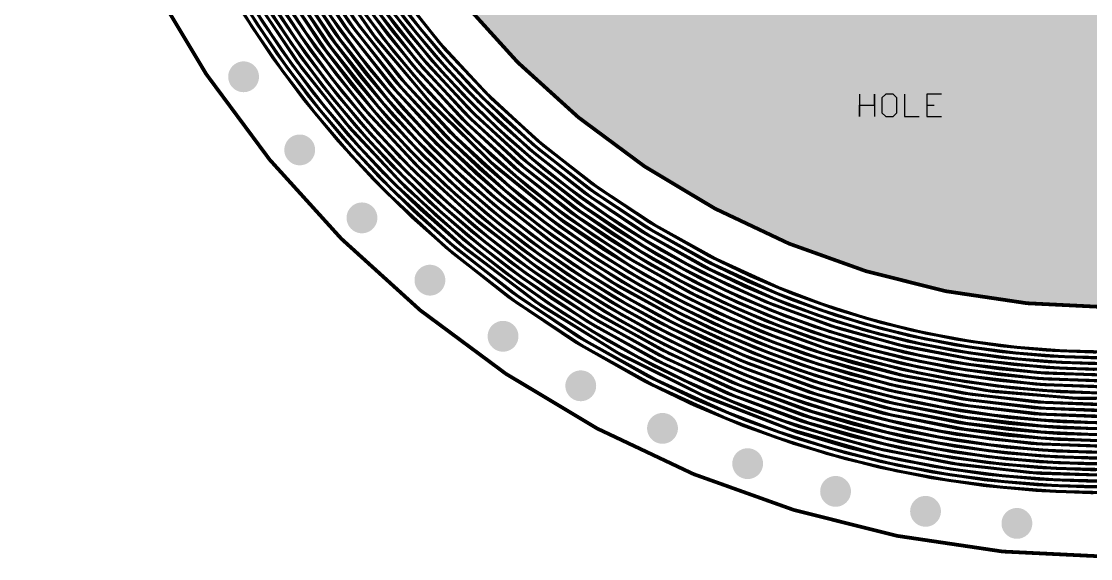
# Model space of a CAD drawing. Header units: millimetres. Extents: x -74 to 74, y -74 to 74.
# Drawn here: x -74.1 to -1.3, y -74.1 to -37.5 of the extents above; entities that cross this region are included whole.
import ezdxf

# ---------------------------------------------------------------- set-up
doc = ezdxf.new("R2010")
doc.units = ezdxf.units.MM
for name, color, linetype in [('BottomLayer', 5, 'Continuous'), ('BottomSolder', 6, 'Continuous'), ('Mechanical1', 6, 'Continuous'), ('MultiLayer', 9, 'Continuous'), ('PadHoleLayer', 156, 'Continuous'), ('TopLayer', 1, 'Continuous'), ('TopSolder', 216, 'Continuous')]:
    doc.layers.add(name, color=color, linetype=linetype)

msp = doc.modelspace()

# ---------------------------------------------------------------- linework, layer by layer
at = {"layer": 'BottomLayer', "const_width": 0.2}
for points in [[(-46.189, -40.145, -0.08033), (-56.347, -23.92)], [(-49.206, -42.782, -0.07693), (-59.991, -25.459)], [(-50.132, -43.583, -0.077618), (-61.082, -25.927)], [(-49.824, -43.316, -0.077298), (-60.717, -25.77)], [(-49.515, -43.049, -0.077069), (-60.353, -25.614)], [(-45.597, -39.631, -0.040002), (-51.247, -32.023)], [(-38.569, -45.959, -0.07931), (-50.908, -31.811)], [(-46.783, -40.664, -0.038827), (-52.587, -32.855)], [(-46.486, -40.404, -0.03906), (-52.254, -32.648)], [(-45.893, -39.888, -0.039649), (-51.584, -32.232)], [(-32.578, -54.222, -0.116521), (-53.585, -33.478)], [(-47.381, -41.187, -0.038491), (-53.252, -33.27)], [(-47.081, -40.925, -0.038636), (-52.92, -33.062)], [(-48.899, -42.515, -0.038449), (-54.926, -34.322)], [(-41.416, -49.363, -0.077493), (-54.589, -34.109)], [(-41.153, -49.051, -0.077205), (-54.253, -33.898)], [(-40.89, -48.739, -0.077008), (-53.919, -33.687)], [(-50.745, -44.113, -0.039867), (-56.983, -35.613)], [(-50.44, -43.848, -0.039529), (-56.636, -35.397)], [(-51.946, -45.152, -0.040731), (-58.367, -36.473)], [(-43.975, -52.398, -0.080563), (-58.022, -36.259)], [(-51.349, -44.636, -0.040606), (-57.676, -36.045)], [(-51.049, -44.376, -0.04024), (-57.329, -35.829)], [(-52.538, -45.663, -0.040031), (-59.049, -36.898)], [(-52.242, -45.408, -0.040415), (-58.71, -36.686)], [(-39.332, -46.876, -0.038421), (-46.189, -40.145)], [(-39.077, -46.569, -0.038538), (-45.893, -39.888)], [(-38.823, -46.263, -0.0387), (-45.597, -39.631)], [(-31.947, -53.178, -0.077124), (-46.783, -40.664)], [(-31.736, -52.828, -0.07696), (-46.486, -40.404)], [(-40.366, -48.115, -0.038414), (-47.381, -41.187)], [(-32.158, -53.527, -0.077379), (-47.081, -40.925)], [(-42.199, -50.291, -0.040102), (-49.515, -43.049)], [(-41.94, -49.983, -0.039741), (-49.206, -42.782)], [(-41.678, -49.673, -0.039417), (-48.899, -42.515)], [(-42.711, -50.899, -0.040769), (-50.132, -43.583)], [(-42.456, -50.596, -0.040484), (-49.824, -43.316)], [(-43.471, -51.799, -0.040167), (-51.049, -44.376)], [(-43.219, -51.5, -0.040545), (-50.745, -44.113)], [(-34.415, -57.266, -0.080214), (-50.44, -43.848)], [(-44.226, -52.699, -0.039175), (-51.946, -45.152)], [(-43.723, -52.098, -0.039799), (-51.349, -44.636)], [(-44.731, -53.304, -0.038714), (-52.538, -45.663)], [(-44.479, -53.001, -0.038924), (-52.242, -45.408)], [(-22.488, -55.674, -0.077055), (-38.569, -45.959)], [(-22.795, -56.428, -0.07759), (-39.077, -46.569)], [(-22.642, -56.051, -0.077277), (-38.823, -46.263)], [(-31.527, -52.479, -0.038481), (-39.332, -46.876)], [(-32.368, -53.875, -0.03931), (-40.366, -48.115)], [(-32.787, -54.567, -0.039969), (-40.89, -48.739)], [(-33.199, -55.25, -0.040688), (-41.416, -49.363)], [(-32.993, -54.91, -0.04035), (-41.153, -49.051)], [(-33.809, -56.259, -0.040307), (-42.199, -50.291)], [(-33.606, -55.924, -0.040658), (-41.94, -49.983)], [(-24.289, -60.103, -0.080416), (-41.678, -49.673)], [(-34.213, -56.93, -0.039583), (-42.711, -50.899)], [(-34.011, -56.594, -0.039927), (-42.456, -50.596)], [(-34.819, -57.942, -0.038785), (-43.471, -51.799)], [(-34.617, -57.604, -0.039009), (-43.219, -51.5)], [(-35.226, -58.625, -0.038467), (-43.975, -52.398)], [(-35.022, -58.283, -0.038603), (-43.723, -52.098)], [(-22.949, -56.804, -0.039504), (-31.527, -52.479)], [(-25.932, -64.2, -0.077041), (-44.479, -53.001)], [(-15.493, -67.112, -0.116606), (-44.226, -52.699)], [(-23.252, -57.55, -0.04021), (-31.947, -53.178)], [(-23.101, -57.178, -0.039839), (-31.736, -52.828)], [(-26.086, -64.578, -0.077256), (-44.731, -53.304)], [(-14.141, -61.228, -0.080602), (-32.368, -53.875)], [(-23.402, -57.919, -0.040581), (-32.158, -53.527)], [(-23.847, -59.014, -0.040444), (-32.787, -54.567)], [(-23.699, -58.651, -0.040748), (-32.578, -54.222)], [(-24.142, -59.74, -0.039702), (-33.199, -55.25)], [(-23.995, -59.377, -0.04006), (-32.993, -54.91)], [(-24.436, -60.468, -0.0391), (-33.606, -55.924)], [(-13.605, -58.929, -0.040456), (-22.642, -56.051)], [(-13.515, -58.54, -0.040073), (-22.488, -55.674)], [(-24.877, -61.571, -0.038511), (-34.213, -56.93)], [(-24.729, -61.201, -0.038663), (-34.011, -56.594)], [(-24.582, -60.834, -0.03886), (-33.809, -56.259)], [(-4.277, -61.097, -0.080259), (-22.949, -56.804)], [(-13.695, -59.315, -0.040754), (-22.795, -56.428)], [(-15.122, -65.525, -0.076986), (-34.617, -57.604)], [(-25.025, -61.942, -0.038403), (-34.415, -57.266)], [(-13.964, -60.464, -0.040197), (-23.252, -57.55)], [(-13.875, -60.082, -0.040571), (-23.101, -57.178)], [(-15.307, -66.32, -0.077442), (-35.022, -58.283)], [(-15.214, -65.923, -0.077168), (-34.819, -57.942)], [(-14.053, -60.846, -0.039827), (-23.402, -57.919)], [(-25.626, -63.443, -0.038433), (-35.226, -58.625)], [(-14.317, -61.995, -0.038942), (-23.847, -59.014)], [(-14.229, -61.611, -0.039196), (-23.699, -58.651)], [(-4.222, -60.314, -0.039956), (-13.605, -58.929)], [(-4.194, -59.923, -0.040337), (-13.515, -58.54)], [(-14.492, -62.768, -0.03856), (-24.142, -59.74)], [(-14.404, -62.38, -0.038729), (-23.995, -59.377)], [(-4.25, -60.705, -0.039608), (-13.695, -59.315)], [(14.927, -59.846, -0.076976), (-4.304, -61.489)], [(5.23, -59.82, -0.038877), (-4.194, -59.923)], [(-4.546, -65.097, -0.076943), (-24.436, -60.468)], [(-14.58, -63.157, -0.038437), (-24.289, -60.103)], [(-4.33, -61.884, -0.0388), (-13.964, -60.464)], [(-4.304, -61.489, -0.039028), (-13.875, -60.082)], [(15.025, -60.242, -0.077151), (-4.33, -61.884)], [(5.266, -60.214, -0.038677), (-4.222, -60.314)], [(-4.605, -65.911, -0.077333), (-24.729, -61.201)], [(-4.575, -65.504, -0.077092), (-24.582, -60.834)], [(-4.383, -62.677, -0.038476), (-14.141, -61.228)], [(-4.357, -62.279, -0.038616), (-14.053, -60.846)], [(15.122, -60.637, -0.077417), (-4.357, -62.279)], [(5.338, -61.008, -0.03841), (-4.277, -61.097)], [(5.302, -60.61, -0.038521), (-4.25, -60.705)], [(-15.03, -65.127, -0.038506), (-25.025, -61.942)], [(-14.938, -64.73, -0.0384), (-24.877, -61.571)], [(5.554, -63.428, -0.077028), (-14.317, -61.995)], [(15.316, -61.426, -0.116573), (-14.229, -61.611)], [(5.589, -63.835, -0.077236), (-14.404, -62.38)], [(5.484, -62.617, -0.038426), (-4.383, -62.677)], [(-15.4, -66.717, -0.039369), (-25.626, -63.443)], [(-4.518, -64.69, -0.038463), (-14.58, -63.157)], [(5.624, -64.241, -0.077535), (-14.492, -62.768)], [(-15.584, -67.504, -0.040044), (-25.932, -64.2)], [(-15.675, -67.893, -0.040427), (-26.086, -64.578)], [(-4.635, -66.317, -0.039264), (-14.938, -64.73)], [(16.075, -64.495, -0.080677), (-4.635, -66.317)], [(5.658, -64.646, -0.039455), (-4.518, -64.69)], [(-4.694, -67.125, -0.039912), (-15.122, -65.525)], [(-4.664, -66.722, -0.039569), (-15.03, -65.127)], [(5.726, -65.45, -0.04015), (-4.575, -65.504)], [(5.692, -65.049, -0.039785), (-4.546, -65.097)], [(-4.75, -67.922, -0.040644), (-15.307, -66.32)], [(-4.722, -67.525, -0.040289), (-15.214, -65.923)], [(5.761, -65.847, -0.040528), (-4.605, -65.911)], [(-4.808, -68.707, -0.0407), (-15.493, -67.112)], [(5.961, -68.194, -0.080499), (-15.4, -66.717)], [(5.86, -67.025, -0.040501), (-4.694, -67.125)], [(5.827, -66.634, -0.040777), (-4.664, -66.722)], [(-4.836, -69.098, -0.040367), (-15.584, -67.504)], [(5.926, -67.804, -0.039756), (-4.75, -67.922)], [(5.893, -67.415, -0.040119), (-4.722, -67.525)], [(-4.865, -69.488, -0.039985), (-15.675, -67.893)], [(5.995, -68.585, -0.039142), (-4.808, -68.707)], [(6.031, -68.977, -0.038895), (-4.836, -69.098)], [(6.067, -69.371, -0.038691), (-4.865, -69.488)]]:
    msp.add_lwpolyline(points, format="xyb", dxfattribs=at)
at = {"layer": 'BottomLayer'}
for points, const_width in [([(-46.239, -40.145, 1), (-46.139, -40.145, 1)], 0.1), ([(-46.239, -40.145, 1), (-46.139, -40.145, 1)], 0.1), ([(-45.943, -39.888, 1), (-45.843, -39.888, 1)], 0.1), ([(-45.943, -39.888, 1), (-45.843, -39.888, 1)], 0.1), ([(-45.647, -39.631, 1), (-45.547, -39.631, 1)], 0.1), ([(-45.647, -39.631, 1), (-45.547, -39.631, 1)], 0.1), ([(-59.482, -41.293, 1), (-58.482, -41.293, 1)], 1), ([(-46.833, -40.664, 1), (-46.733, -40.664, 1)], 0.1), ([(-46.833, -40.664, 1), (-46.733, -40.664, 1)], 0.1), ([(-46.536, -40.404, 1), (-46.436, -40.404, 1)], 0.1), ([(-46.536, -40.404, 1), (-46.436, -40.404, 1)], 0.1), ([(-47.431, -41.187, 1), (-47.331, -41.187, 1)], 0.1), ([(-47.431, -41.187, 1), (-47.331, -41.187, 1)], 0.1), ([(-47.131, -40.925, 1), (-47.031, -40.925, 1)], 0.1), ([(-47.131, -40.925, 1), (-47.031, -40.925, 1)], 0.1), ([(-49.565, -43.049, 1), (-49.465, -43.049, 1)], 0.1), ([(-49.565, -43.049, 1), (-49.465, -43.049, 1)], 0.1), ([(-49.256, -42.782, 1), (-49.156, -42.782, 1)], 0.1), ([(-49.256, -42.782, 1), (-49.156, -42.782, 1)], 0.1), ([(-48.949, -42.515, 1), (-48.849, -42.515, 1)], 0.1), ([(-48.949, -42.515, 1), (-48.849, -42.515, 1)], 0.1), ([(-50.182, -43.583, 1), (-50.082, -43.583, 1)], 0.1), ([(-50.182, -43.583, 1), (-50.082, -43.583, 1)], 0.1), ([(-49.874, -43.316, 1), (-49.774, -43.316, 1)], 0.1), ([(-49.874, -43.316, 1), (-49.774, -43.316, 1)], 0.1), ([(-51.099, -44.376, 1), (-50.999, -44.376, 1)], 0.1), ([(-51.099, -44.376, 1), (-50.999, -44.376, 1)], 0.1), ([(-50.795, -44.113, 1), (-50.695, -44.113, 1)], 0.1), ([(-50.795, -44.113, 1), (-50.695, -44.113, 1)], 0.1), ([(-50.49, -43.848, 1), (-50.39, -43.848, 1)], 0.1), ([(-50.49, -43.848, 1), (-50.39, -43.848, 1)], 0.1), ([(-51.996, -45.152, 1), (-51.896, -45.152, 1)], 0.1), ([(-51.996, -45.152, 1), (-51.896, -45.152, 1)], 0.1), ([(-51.399, -44.636, 1), (-51.299, -44.636, 1)], 0.1), ([(-51.399, -44.636, 1), (-51.299, -44.636, 1)], 0.1), ([(-55.659, -46.276, 1), (-54.659, -46.276, 1)], 1), ([(-52.588, -45.663, 1), (-52.488, -45.663, 1)], 0.1), ([(-52.588, -45.663, 1), (-52.488, -45.663, 1)], 0.1), ([(-52.292, -45.408, 1), (-52.192, -45.408, 1)], 0.1), ([(-52.292, -45.408, 1), (-52.192, -45.408, 1)], 0.1), ([(-38.619, -45.959, 1), (-38.519, -45.959, 1)], 0.1), ([(-38.619, -45.959, 1), (-38.519, -45.959, 1)], 0.1), ([(-39.127, -46.569, 1), (-39.027, -46.569, 1)], 0.1), ([(-39.127, -46.569, 1), (-39.027, -46.569, 1)], 0.1), ([(-38.873, -46.263, 1), (-38.773, -46.263, 1)], 0.1), ([(-38.873, -46.263, 1), (-38.773, -46.263, 1)], 0.1), ([(-39.382, -46.876, 1), (-39.282, -46.876, 1)], 0.1), ([(-39.382, -46.876, 1), (-39.282, -46.876, 1)], 0.1), ([(-40.416, -48.115, 1), (-40.316, -48.115, 1)], 0.1), ([(-40.416, -48.115, 1), (-40.316, -48.115, 1)], 0.1), ([(-40.94, -48.739, 1), (-40.84, -48.739, 1)], 0.1), ([(-40.94, -48.739, 1), (-40.84, -48.739, 1)], 0.1), ([(-41.466, -49.363, 1), (-41.366, -49.363, 1)], 0.1), ([(-41.466, -49.363, 1), (-41.366, -49.363, 1)], 0.1), ([(-41.203, -49.051, 1), (-41.103, -49.051, 1)], 0.1), ([(-41.203, -49.051, 1), (-41.103, -49.051, 1)], 0.1), ([(-51.416, -50.908, 1), (-50.416, -50.908, 1)], 1), ([(-42.249, -50.291, 1), (-42.149, -50.291, 1)], 0.1), ([(-42.249, -50.291, 1), (-42.149, -50.291, 1)], 0.1), ([(-41.99, -49.983, 1), (-41.89, -49.983, 1)], 0.1), ([(-41.99, -49.983, 1), (-41.89, -49.983, 1)], 0.1), ([(-41.728, -49.673, 1), (-41.628, -49.673, 1)], 0.1), ([(-41.728, -49.673, 1), (-41.628, -49.673, 1)], 0.1), ([(-42.761, -50.899, 1), (-42.661, -50.899, 1)], 0.1), ([(-42.761, -50.899, 1), (-42.661, -50.899, 1)], 0.1), ([(-42.506, -50.596, 1), (-42.406, -50.596, 1)], 0.1), ([(-42.506, -50.596, 1), (-42.406, -50.596, 1)], 0.1), ([(-43.521, -51.799, 1), (-43.421, -51.799, 1)], 0.1), ([(-43.521, -51.799, 1), (-43.421, -51.799, 1)], 0.1), ([(-43.269, -51.5, 1), (-43.169, -51.5, 1)], 0.1), ([(-43.269, -51.5, 1), (-43.169, -51.5, 1)], 0.1), ([(-44.025, -52.398, 1), (-43.925, -52.398, 1)], 0.1), ([(-44.025, -52.398, 1), (-43.925, -52.398, 1)], 0.1), ([(-43.773, -52.098, 1), (-43.673, -52.098, 1)], 0.1), ([(-43.773, -52.098, 1), (-43.673, -52.098, 1)], 0.1), ([(-31.577, -52.479, 1), (-31.477, -52.479, 1)], 0.1), ([(-31.577, -52.479, 1), (-31.477, -52.479, 1)], 0.1), ([(-44.529, -53.001, 1), (-44.429, -53.001, 1)], 0.1), ([(-44.529, -53.001, 1), (-44.429, -53.001, 1)], 0.1), ([(-44.276, -52.699, 1), (-44.176, -52.699, 1)], 0.1), ([(-44.276, -52.699, 1), (-44.176, -52.699, 1)], 0.1), ([(-31.997, -53.178, 1), (-31.897, -53.178, 1)], 0.1), ([(-31.997, -53.178, 1), (-31.897, -53.178, 1)], 0.1), ([(-31.786, -52.828, 1), (-31.686, -52.828, 1)], 0.1), ([(-31.786, -52.828, 1), (-31.686, -52.828, 1)], 0.1), ([(-44.781, -53.304, 1), (-44.681, -53.304, 1)], 0.1), ([(-44.781, -53.304, 1), (-44.681, -53.304, 1)], 0.1), ([(-32.418, -53.875, 1), (-32.318, -53.875, 1)], 0.1), ([(-32.418, -53.875, 1), (-32.318, -53.875, 1)], 0.1), ([(-32.208, -53.527, 1), (-32.108, -53.527, 1)], 0.1), ([(-32.208, -53.527, 1), (-32.108, -53.527, 1)], 0.1), ([(-46.785, -55.152, 1), (-45.785, -55.152, 1)], 1), ([(-32.837, -54.567, 1), (-32.737, -54.567, 1)], 0.1), ([(-32.837, -54.567, 1), (-32.737, -54.567, 1)], 0.1), ([(-32.628, -54.222, 1), (-32.528, -54.222, 1)], 0.1), ([(-32.628, -54.222, 1), (-32.528, -54.222, 1)], 0.1), ([(-33.249, -55.25, 1), (-33.149, -55.25, 1)], 0.1), ([(-33.249, -55.25, 1), (-33.149, -55.25, 1)], 0.1), ([(-33.043, -54.91, 1), (-32.943, -54.91, 1)], 0.1), ([(-33.043, -54.91, 1), (-32.943, -54.91, 1)], 0.1), ([(-33.656, -55.924, 1), (-33.556, -55.924, 1)], 0.1), ([(-33.656, -55.924, 1), (-33.556, -55.924, 1)], 0.1), ([(-22.692, -56.051, 1), (-22.592, -56.051, 1)], 0.1), ([(-22.692, -56.051, 1), (-22.592, -56.051, 1)], 0.1), ([(-22.538, -55.674, 1), (-22.438, -55.674, 1)], 0.1), ([(-22.538, -55.674, 1), (-22.438, -55.674, 1)], 0.1), ([(-34.263, -56.93, 1), (-34.163, -56.93, 1)], 0.1), ([(-34.263, -56.93, 1), (-34.163, -56.93, 1)], 0.1), ([(-34.061, -56.594, 1), (-33.961, -56.594, 1)], 0.1), ([(-34.061, -56.594, 1), (-33.961, -56.594, 1)], 0.1), ([(-33.859, -56.259, 1), (-33.759, -56.259, 1)], 0.1), ([(-33.859, -56.259, 1), (-33.759, -56.259, 1)], 0.1), ([(-22.999, -56.804, 1), (-22.899, -56.804, 1)], 0.1), ([(-22.999, -56.804, 1), (-22.899, -56.804, 1)], 0.1), ([(-22.845, -56.428, 1), (-22.745, -56.428, 1)], 0.1), ([(-22.845, -56.428, 1), (-22.745, -56.428, 1)], 0.1), ([(-34.667, -57.604, 1), (-34.567, -57.604, 1)], 0.1), ([(-34.667, -57.604, 1), (-34.567, -57.604, 1)], 0.1), ([(-34.465, -57.266, 1), (-34.365, -57.266, 1)], 0.1), ([(-34.465, -57.266, 1), (-34.365, -57.266, 1)], 0.1), ([(-23.302, -57.55, 1), (-23.202, -57.55, 1)], 0.1), ([(-23.302, -57.55, 1), (-23.202, -57.55, 1)], 0.1), ([(-23.151, -57.178, 1), (-23.051, -57.178, 1)], 0.1), ([(-23.151, -57.178, 1), (-23.051, -57.178, 1)], 0.1), ([(-41.802, -58.976, 1), (-40.802, -58.976, 1)], 1), ([(-35.072, -58.283, 1), (-34.972, -58.283, 1)], 0.1), ([(-35.072, -58.283, 1), (-34.972, -58.283, 1)], 0.1), ([(-34.869, -57.942, 1), (-34.769, -57.942, 1)], 0.1), ([(-34.869, -57.942, 1), (-34.769, -57.942, 1)], 0.1), ([(-23.451, -57.919, 1), (-23.352, -57.919, 1)], 0.1), ([(-23.451, -57.919, 1), (-23.352, -57.919, 1)], 0.1), ([(-35.276, -58.625, 1), (-35.176, -58.625, 1)], 0.1), ([(-35.276, -58.625, 1), (-35.176, -58.625, 1)], 0.1), ([(-23.897, -59.014, 1), (-23.797, -59.014, 1)], 0.1), ([(-23.897, -59.014, 1), (-23.797, -59.014, 1)], 0.1), ([(-23.749, -58.651, 1), (-23.649, -58.651, 1)], 0.1), ([(-23.749, -58.651, 1), (-23.649, -58.651, 1)], 0.1), ([(-13.655, -58.929, 1), (-13.555, -58.929, 1)], 0.1), ([(-13.655, -58.929, 1), (-13.555, -58.929, 1)], 0.1), ([(-13.565, -58.54, 1), (-13.465, -58.54, 1)], 0.1), ([(-13.565, -58.54, 1), (-13.465, -58.54, 1)], 0.1), ([(-24.192, -59.74, 1), (-24.092, -59.74, 1)], 0.1), ([(-24.192, -59.74, 1), (-24.092, -59.74, 1)], 0.1), ([(-24.045, -59.377, 1), (-23.945, -59.377, 1)], 0.1), ([(-24.045, -59.377, 1), (-23.945, -59.377, 1)], 0.1), ([(-13.745, -59.315, 1), (-13.645, -59.315, 1)], 0.1), ([(-13.745, -59.315, 1), (-13.645, -59.315, 1)], 0.1), ([(-24.486, -60.468, 1), (-24.386, -60.468, 1)], 0.1), ([(-24.486, -60.468, 1), (-24.386, -60.468, 1)], 0.1), ([(-24.339, -60.103, 1), (-24.239, -60.103, 1)], 0.1), ([(-24.339, -60.103, 1), (-24.239, -60.103, 1)], 0.1), ([(-14.014, -60.464, 1), (-13.914, -60.464, 1)], 0.1), ([(-14.014, -60.464, 1), (-13.914, -60.464, 1)], 0.1), ([(-13.925, -60.082, 1), (-13.825, -60.082, 1)], 0.1), ([(-13.925, -60.082, 1), (-13.825, -60.082, 1)], 0.1), ([(-4.272, -60.314, 1), (-4.172, -60.314, 1)], 0.1), ([(-4.272, -60.314, 1), (-4.172, -60.314, 1)], 0.1), ([(-4.244, -59.923, 1), (-4.144, -59.923, 1)], 0.1), ([(-4.244, -59.923, 1), (-4.144, -59.923, 1)], 0.1), ([(-24.779, -61.201, 1), (-24.679, -61.201, 1)], 0.1), ([(-24.779, -61.201, 1), (-24.679, -61.201, 1)], 0.1), ([(-24.632, -60.834, 1), (-24.532, -60.834, 1)], 0.1), ([(-24.632, -60.834, 1), (-24.532, -60.834, 1)], 0.1), ([(-14.191, -61.228, 1), (-14.091, -61.228, 1)], 0.1), ([(-14.191, -61.228, 1), (-14.091, -61.228, 1)], 0.1), ([(-14.103, -60.846, 1), (-14.003, -60.846, 1)], 0.1), ([(-14.103, -60.846, 1), (-14.003, -60.846, 1)], 0.1), ([(-4.327, -61.097, 1), (-4.227, -61.097, 1)], 0.1), ([(-4.327, -61.097, 1), (-4.227, -61.097, 1)], 0.1), ([(-4.3, -60.705, 1), (-4.2, -60.705, 1)], 0.1), ([(-4.3, -60.705, 1), (-4.2, -60.705, 1)], 0.1), ([(-36.505, -62.351, 1), (-35.505, -62.351, 1)], 1), ([(-25.075, -61.942, 1), (-24.975, -61.942, 1)], 0.1), ([(-25.075, -61.942, 1), (-24.975, -61.942, 1)], 0.1), ([(-24.927, -61.571, 1), (-24.827, -61.571, 1)], 0.1), ([(-24.927, -61.571, 1), (-24.827, -61.571, 1)], 0.1), ([(-14.367, -61.995, 1), (-14.267, -61.995, 1)], 0.1), ([(-14.367, -61.995, 1), (-14.267, -61.995, 1)], 0.1), ([(-14.279, -61.611, 1), (-14.179, -61.611, 1)], 0.1), ([(-14.279, -61.611, 1), (-14.179, -61.611, 1)], 0.1), ([(-4.38, -61.884, 1), (-4.28, -61.884, 1)], 0.1), ([(-4.38, -61.884, 1), (-4.28, -61.884, 1)], 0.1), ([(-4.354, -61.489, 1), (-4.254, -61.489, 1)], 0.1), ([(-4.354, -61.489, 1), (-4.254, -61.489, 1)], 0.1), ([(-14.454, -62.38, 1), (-14.354, -62.38, 1)], 0.1), ([(-14.454, -62.38, 1), (-14.354, -62.38, 1)], 0.1), ([(-4.433, -62.677, 1), (-4.333, -62.677, 1)], 0.1), ([(-4.433, -62.677, 1), (-4.333, -62.677, 1)], 0.1), ([(-4.407, -62.279, 1), (-4.307, -62.279, 1)], 0.1), ([(-4.407, -62.279, 1), (-4.307, -62.279, 1)], 0.1), ([(-25.676, -63.443, 1), (-25.576, -63.443, 1)], 0.1), ([(-25.676, -63.443, 1), (-25.576, -63.443, 1)], 0.1), ([(-14.63, -63.157, 1), (-14.53, -63.157, 1)], 0.1), ([(-14.63, -63.157, 1), (-14.53, -63.157, 1)], 0.1), ([(-14.542, -62.768, 1), (-14.442, -62.768, 1)], 0.1), ([(-14.542, -62.768, 1), (-14.442, -62.768, 1)], 0.1), ([(-25.982, -64.2, 1), (-25.882, -64.2, 1)], 0.1), ([(-25.982, -64.2, 1), (-25.882, -64.2, 1)], 0.1), ([(-30.934, -65.252, 1), (-29.934, -65.252, 1)], 1), ([(-26.136, -64.578, 1), (-26.036, -64.578, 1)], 0.1), ([(-26.136, -64.578, 1), (-26.036, -64.578, 1)], 0.1), ([(-14.988, -64.73, 1), (-14.888, -64.73, 1)], 0.1), ([(-14.988, -64.73, 1), (-14.888, -64.73, 1)], 0.1), ([(-4.568, -64.69, 1), (-4.468, -64.69, 1)], 0.1), ([(-4.568, -64.69, 1), (-4.468, -64.69, 1)], 0.1), ([(-15.172, -65.525, 1), (-15.072, -65.525, 1)], 0.1), ([(-15.172, -65.525, 1), (-15.072, -65.525, 1)], 0.1), ([(-15.08, -65.127, 1), (-14.98, -65.127, 1)], 0.1), ([(-15.08, -65.127, 1), (-14.98, -65.127, 1)], 0.1), ([(-4.625, -65.504, 1), (-4.525, -65.504, 1)], 0.1), ([(-4.625, -65.504, 1), (-4.525, -65.504, 1)], 0.1), ([(-4.596, -65.097, 1), (-4.496, -65.097, 1)], 0.1), ([(-4.596, -65.097, 1), (-4.496, -65.097, 1)], 0.1), ([(-15.357, -66.32, 1), (-15.257, -66.32, 1)], 0.1), ([(-15.357, -66.32, 1), (-15.257, -66.32, 1)], 0.1), ([(-15.264, -65.923, 1), (-15.164, -65.923, 1)], 0.1), ([(-15.264, -65.923, 1), (-15.164, -65.923, 1)], 0.1), ([(-4.685, -66.317, 1), (-4.585, -66.317, 1)], 0.1), ([(-4.685, -66.317, 1), (-4.585, -66.317, 1)], 0.1), ([(-4.655, -65.911, 1), (-4.555, -65.911, 1)], 0.1), ([(-4.655, -65.911, 1), (-4.555, -65.911, 1)], 0.1), ([(-25.131, -67.656, 1), (-24.131, -67.656, 1)], 1), ([(-15.543, -67.112, 1), (-15.443, -67.112, 1)], 0.1), ([(-15.543, -67.112, 1), (-15.443, -67.112, 1)], 0.1), ([(-15.45, -66.717, 1), (-15.35, -66.717, 1)], 0.1), ([(-15.45, -66.717, 1), (-15.35, -66.717, 1)], 0.1), ([(-4.744, -67.125, 1), (-4.644, -67.125, 1)], 0.1), ([(-4.744, -67.125, 1), (-4.644, -67.125, 1)], 0.1), ([(-4.714, -66.722, 1), (-4.614, -66.722, 1)], 0.1), ([(-4.714, -66.722, 1), (-4.614, -66.722, 1)], 0.1), ([(-15.634, -67.504, 1), (-15.534, -67.504, 1)], 0.1), ([(-15.634, -67.504, 1), (-15.534, -67.504, 1)], 0.1), ([(-4.772, -67.525, 1), (-4.672, -67.525, 1)], 0.1), ([(-4.772, -67.525, 1), (-4.672, -67.525, 1)], 0.1), ([(-15.725, -67.893, 1), (-15.625, -67.893, 1)], 0.1), ([(-15.725, -67.893, 1), (-15.625, -67.893, 1)], 0.1), ([(-4.8, -67.922, 1), (-4.7, -67.922, 1)], 0.1), ([(-4.8, -67.922, 1), (-4.7, -67.922, 1)], 0.1), ([(-19.14, -69.545, 1), (-18.14, -69.545, 1)], 1), ([(-4.886, -69.098, 1), (-4.786, -69.098, 1)], 0.1), ([(-4.886, -69.098, 1), (-4.786, -69.098, 1)], 0.1), ([(-4.858, -68.707, 1), (-4.758, -68.707, 1)], 0.1), ([(-4.858, -68.707, 1), (-4.758, -68.707, 1)], 0.1), ([(-13.008, -70.905, 1), (-12.008, -70.905, 1)], 1), ([(-4.915, -69.488, 1), (-4.815, -69.488, 1)], 0.1), ([(-4.915, -69.488, 1), (-4.815, -69.488, 1)], 0.1), ([(-6.781, -71.726, 1), (-5.781, -71.726, 1)], 1)]:
    msp.add_lwpolyline(points, format="xyb", close=True, dxfattribs=dict(at, const_width=const_width))
at = {"layer": 'BottomSolder', "const_width": 1.05}
for points in [[(-59.507, -41.293, 1), (-58.457, -41.293, 1)], [(-55.684, -46.276, 1), (-54.634, -46.276, 1)], [(-51.441, -50.908, 1), (-50.391, -50.908, 1)], [(-46.81, -55.152, 1), (-45.76, -55.152, 1)], [(-41.827, -58.976, 1), (-40.777, -58.976, 1)], [(-36.53, -62.351, 1), (-35.48, -62.351, 1)], [(-30.959, -65.252, 1), (-29.909, -65.252, 1)], [(-25.156, -67.656, 1), (-24.106, -67.656, 1)], [(-19.165, -69.545, 1), (-18.115, -69.545, 1)], [(-13.033, -70.905, 1), (-11.983, -70.905, 1)], [(-6.806, -71.726, 1), (-5.756, -71.726, 1)]]:
    msp.add_lwpolyline(points, format="xyb", close=True, dxfattribs=at)
at = {"layer": 'Mechanical1'}
for p, q in [((-17, -42.476), (-17, -44)), ((-15.984, -43.238), (-15.984, -42.476)), ((-15.984, -42.476), (-15.984, -44)), ((-15.223, -42.476), (-15.476, -42.73)), ((-15.476, -42.73), (-15.476, -43.746)), ((-14.715, -42.476), (-15.223, -42.476)), ((-14.461, -42.73), (-14.715, -42.476)), ((-14.461, -43.746), (-14.461, -42.73)), ((-13.953, -42.476), (-13.953, -44)), ((-11.414, -42.476), (-12.429, -42.476)), ((-12.429, -42.476), (-12.429, -44)), ((-17, -44), (-17, -43.238)), ((-17, -43.238), (-15.984, -43.238)), ((-12.429, -43.238), (-11.922, -43.238)), ((-15.476, -43.746), (-15.223, -44)), ((-15.223, -44), (-14.715, -44)), ((-14.715, -44), (-14.461, -43.746)), ((-13.953, -44), (-12.937, -44)), ((-12.429, -44), (-11.414, -44))]:
    msp.add_line(p, q, dxfattribs=at)
at = {"layer": 'Mechanical1', "const_width": 0.254}
for points in [[(74, 0, 1), (-74, 0, 1)], [(57, 0, 1), (-57, 0, 1)]]:
    msp.add_lwpolyline(points, format="xyb", close=True, dxfattribs=at)
at = {"layer": 'MultiLayer', "const_width": 1}
for points in [[(-59.482, -41.293, 1), (-58.482, -41.293, 1)], [(-55.659, -46.276, 1), (-54.659, -46.276, 1)], [(-51.416, -50.908, 1), (-50.416, -50.908, 1)], [(-46.785, -55.152, 1), (-45.785, -55.152, 1)], [(-41.802, -58.976, 1), (-40.802, -58.976, 1)], [(-36.505, -62.351, 1), (-35.505, -62.351, 1)], [(-30.934, -65.252, 1), (-29.934, -65.252, 1)], [(-25.131, -67.656, 1), (-24.131, -67.656, 1)], [(-19.14, -69.545, 1), (-18.14, -69.545, 1)], [(-13.008, -70.905, 1), (-12.008, -70.905, 1)], [(-6.781, -71.726, 1), (-5.781, -71.726, 1)]]:
    msp.add_lwpolyline(points, format="xyb", close=True, dxfattribs=at)
at = {"layer": 'PadHoleLayer'}
for points, const_width in [([(-28.5, 0, 1), (28.5, 0, 1)], 57), ([(-59.232, -41.293, 1), (-58.732, -41.293, 1)], 0.5), ([(-55.409, -46.276, 1), (-54.909, -46.276, 1)], 0.5), ([(-51.166, -50.908, 1), (-50.666, -50.908, 1)], 0.5), ([(-46.535, -55.152, 1), (-46.035, -55.152, 1)], 0.5), ([(-41.552, -58.976, 1), (-41.052, -58.976, 1)], 0.5), ([(-36.255, -62.351, 1), (-35.755, -62.351, 1)], 0.5), ([(-30.684, -65.252, 1), (-30.184, -65.252, 1)], 0.5), ([(-24.881, -67.656, 1), (-24.381, -67.656, 1)], 0.5), ([(-18.89, -69.545, 1), (-18.39, -69.545, 1)], 0.5), ([(-12.758, -70.905, 1), (-12.258, -70.905, 1)], 0.5), ([(-6.531, -71.726, 1), (-6.031, -71.726, 1)], 0.5)]:
    msp.add_lwpolyline(points, format="xyb", close=True, dxfattribs=dict(at, const_width=const_width))
at = {"layer": 'TopLayer', "const_width": 0.2}
for points in [[(-53.409, -38.809, -0.077298), (-62.732, -20.38)], [(-53.078, -38.57, -0.077069), (-62.356, -20.257)], [(-52.748, -38.331, -0.07693), (-61.981, -20.134)], [(-53.74, -39.048, -0.077618), (-63.109, -20.505)], [(-42.428, -42.423, -0.07931), (-53.487, -27.253)], [(-45.561, -45.565, -0.077493), (-57.354, -29.222)], [(-45.272, -45.278, -0.077205), (-57.001, -29.04)], [(-44.983, -44.99, -0.077008), (-56.649, -28.86)], [(-37.18, -51.176, -0.116521), (-56.299, -28.68)], [(-52.418, -38.091, -0.038449), (-57.708, -29.404)], [(-54.722, -39.758, -0.04024), (-60.234, -30.696)], [(-54.397, -39.522, -0.039867), (-59.87, -30.511)], [(-54.069, -39.285, -0.039529), (-59.506, -30.326)], [(-56.001, -40.682, -0.040415), (-61.684, -31.43)], [(-55.683, -40.452, -0.040731), (-61.324, -31.247)], [(-48.374, -48.366, -0.080563), (-60.962, -31.064)], [(-55.044, -39.991, -0.040606), (-60.598, -30.881)], [(-56.318, -40.911, -0.040031), (-62.04, -31.611)], [(-42.987, -42.986, -0.038538), (-49.195, -35.736)], [(-42.707, -42.704, -0.0387), (-48.877, -35.506)], [(-36.46, -50.191, -0.077124), (-50.149, -36.431)], [(-36.22, -49.861, -0.07696), (-49.83, -36.199)], [(-43.268, -43.269, -0.038421), (-49.512, -35.967)], [(-44.406, -44.414, -0.038414), (-50.79, -36.901)], [(-36.701, -50.52, -0.077379), (-50.469, -36.666)], [(-46.421, -46.422, -0.040102), (-53.078, -38.57)], [(-46.136, -46.137, -0.039741), (-52.748, -38.331)], [(-45.849, -45.852, -0.039417), (-52.418, -38.091)], [(-39.275, -54.049, -0.080214), (-54.069, -39.285)], [(-46.985, -46.983, -0.040769), (-53.74, -39.048)], [(-46.704, -46.704, -0.040484), (-53.409, -38.809)], [(-48.097, -48.089, -0.039799), (-55.044, -39.991)], [(-47.82, -47.813, -0.040167), (-54.722, -39.758)], [(-47.543, -47.537, -0.040545), (-54.397, -39.522)], [(-48.929, -48.923, -0.038924), (-56.001, -40.682)], [(-48.651, -48.644, -0.039175), (-55.683, -40.452)], [(-49.207, -49.203, -0.038714), (-56.318, -40.911)], [(-27.627, -54.227, -0.07759), (-42.987, -42.986)], [(-27.441, -53.864, -0.077277), (-42.707, -42.704)], [(-27.255, -53.502, -0.077055), (-42.428, -42.423)], [(-35.98, -49.532, -0.038481), (-43.268, -43.269)], [(-36.941, -50.849, -0.03931), (-44.406, -44.414)], [(-37.653, -51.825, -0.04035), (-45.272, -45.278)], [(-37.418, -51.502, -0.039969), (-44.983, -44.99)], [(-29.435, -57.758, -0.080416), (-45.849, -45.852)], [(-37.888, -52.146, -0.040688), (-45.561, -45.565)], [(-38.815, -53.415, -0.039927), (-46.704, -46.704)], [(-38.584, -53.098, -0.040307), (-46.421, -46.422)], [(-38.353, -52.782, -0.040658), (-46.136, -46.137)], [(-39.045, -53.731, -0.039583), (-46.985, -46.983)], [(-39.968, -55.009, -0.038603), (-48.097, -48.089)], [(-39.737, -54.687, -0.038785), (-47.82, -47.813)], [(-39.506, -54.367, -0.039009), (-47.543, -47.537)], [(-21.283, -65.506, -0.116606), (-48.651, -48.644)], [(-40.201, -55.332, -0.038467), (-48.374, -48.366)], [(-31.615, -62.059, -0.077256), (-49.207, -49.203)], [(-31.429, -61.695, -0.077041), (-48.929, -48.923)], [(-27.812, -54.588, -0.039504), (-35.98, -49.532)], [(-28.179, -55.305, -0.04021), (-36.46, -50.191)], [(-27.997, -54.947, -0.039839), (-36.22, -49.861)], [(-19.423, -59.762, -0.080602), (-36.941, -50.849)], [(-28.36, -55.66, -0.040581), (-36.701, -50.52)], [(-29.079, -57.06, -0.04006), (-37.653, -51.825)], [(-28.9, -56.711, -0.040444), (-37.418, -51.502)], [(-28.721, -56.362, -0.040748), (-37.18, -51.176)], [(-29.257, -57.408, -0.039702), (-37.888, -52.146)], [(-29.791, -58.46, -0.03886), (-38.584, -53.098)], [(-29.613, -58.108, -0.0391), (-38.353, -52.782)], [(-30.148, -59.168, -0.038511), (-39.045, -53.731)], [(-29.969, -58.813, -0.038663), (-38.815, -53.415)], [(-18.689, -57.519, -0.040456), (-27.441, -53.864)], [(-18.566, -57.139, -0.040073), (-27.255, -53.502)], [(-20.902, -64.346, -0.077168), (-39.737, -54.687)], [(-20.775, -63.958, -0.076986), (-39.506, -54.367)], [(-30.328, -59.525, -0.038403), (-39.275, -54.049)], [(-9.586, -60.491, -0.080259), (-27.812, -54.588)], [(-18.813, -57.896, -0.040754), (-27.627, -54.227)], [(-31.058, -60.968, -0.038433), (-40.201, -55.332)], [(-21.029, -64.734, -0.077442), (-39.968, -55.009)], [(-19.181, -59.017, -0.040197), (-28.179, -55.305)], [(-19.058, -58.644, -0.040571), (-27.997, -54.947)], [(-19.302, -59.39, -0.039827), (-28.36, -55.66)], [(-19.665, -60.511, -0.038942), (-28.9, -56.711)], [(-19.544, -60.136, -0.039196), (-28.721, -56.362)], [(-19.908, -61.266, -0.03856), (-29.257, -57.408)], [(-19.786, -60.887, -0.038729), (-29.079, -57.06)], [(-9.463, -59.716, -0.039956), (-18.689, -57.519)], [(-9.401, -59.329, -0.040337), (-18.566, -57.139)], [(-10.203, -64.453, -0.076943), (-29.613, -58.108)], [(-20.029, -61.645, -0.038437), (-29.435, -57.758)], [(-9.525, -60.104, -0.039608), (-18.813, -57.896)], [(-10.332, -65.259, -0.077333), (-29.969, -58.813)], [(-10.267, -64.856, -0.077092), (-29.791, -58.46)], [(-9.707, -61.271, -0.0388), (-19.181, -59.017)], [(-9.647, -60.88, -0.039028), (-19.058, -58.644)], [(-20.649, -63.57, -0.038506), (-30.328, -59.525)], [(-20.523, -63.182, -0.0384), (-30.148, -59.168)], [(-9.829, -62.056, -0.038476), (-19.423, -59.762)], [(-9.768, -61.663, -0.038616), (-19.302, -59.39)], [(-0.002, -60.444, -0.038677), (-9.463, -59.716)], [(-0.003, -60.048, -0.038877), (-9.401, -59.329)], [(0.005, -63.671, -0.077028), (-19.665, -60.511)], [(9.904, -62.527, -0.116573), (-19.544, -60.136)], [(0.001, -61.241, -0.03841), (-9.586, -60.491)], [(-0.001, -60.842, -0.038521), (-9.525, -60.104)], [(-21.157, -65.121, -0.039369), (-31.058, -60.968)], [(0.003, -64.487, -0.077535), (-19.908, -61.266)], [(0.004, -64.079, -0.077236), (-19.786, -60.887)], [(9.717, -61.322, -0.077151), (-9.707, -61.271)], [(9.654, -60.919, -0.076976), (-9.647, -60.88)], [(-21.409, -65.889, -0.040044), (-31.429, -61.695)], [(-10.139, -64.05, -0.038463), (-20.029, -61.645)], [(9.78, -61.725, -0.077417), (-9.768, -61.663)], [(-21.532, -66.269, -0.040427), (-31.615, -62.059)], [(0.005, -62.856, -0.038426), (-9.829, -62.056)], [(-10.397, -65.661, -0.039264), (-20.523, -63.182)], [(-10.526, -66.461, -0.039912), (-20.775, -63.958)], [(-10.462, -66.062, -0.039569), (-20.649, -63.57)], [(0.002, -64.893, -0.039455), (-10.139, -64.05)], [(-10.652, -67.249, -0.040644), (-21.029, -64.734)], [(-10.589, -66.857, -0.040289), (-20.902, -64.346)], [(0, -65.7, -0.04015), (-10.267, -64.856)], [(0.001, -65.298, -0.039785), (-10.203, -64.453)], [(-10.778, -68.027, -0.0407), (-21.283, -65.506)], [(-0.006, -68.454, -0.080499), (-21.157, -65.121)], [(10.393, -65.651, -0.080677), (-10.397, -65.661)], [(0, -66.099, -0.040528), (-10.332, -65.259)], [(-10.902, -68.799, -0.039985), (-21.532, -66.269)], [(-10.84, -68.413, -0.040367), (-21.409, -65.889)], [(-0.003, -66.888, -0.040777), (-10.462, -66.062)], [(-0.005, -67.672, -0.040119), (-10.589, -66.857)], [(-0.004, -67.28, -0.040501), (-10.526, -66.461)], [(-0.006, -68.063, -0.039756), (-10.652, -67.249)], [(-0.004, -69.241, -0.038895), (-10.84, -68.413)], [(-0.005, -68.847, -0.039142), (-10.778, -68.027)], [(-0.003, -69.636, -0.038691), (-10.902, -68.799)]]:
    msp.add_lwpolyline(points, format="xyb", dxfattribs=at)
at = {"layer": 'TopLayer'}
for points, const_width in [([(-53.128, -38.57, 1), (-53.028, -38.57, 1)], 0.1), ([(-53.128, -38.57, 1), (-53.028, -38.57, 1)], 0.1), ([(-52.798, -38.331, 1), (-52.698, -38.331, 1)], 0.1), ([(-52.798, -38.331, 1), (-52.698, -38.331, 1)], 0.1), ([(-52.468, -38.091, 1), (-52.368, -38.091, 1)], 0.1), ([(-52.468, -38.091, 1), (-52.368, -38.091, 1)], 0.1), ([(-54.119, -39.285, 1), (-54.019, -39.285, 1)], 0.1), ([(-54.119, -39.285, 1), (-54.019, -39.285, 1)], 0.1), ([(-53.79, -39.048, 1), (-53.69, -39.048, 1)], 0.1), ([(-53.79, -39.048, 1), (-53.69, -39.048, 1)], 0.1), ([(-53.459, -38.809, 1), (-53.359, -38.809, 1)], 0.1), ([(-53.459, -38.809, 1), (-53.359, -38.809, 1)], 0.1), ([(-55.094, -39.991, 1), (-54.994, -39.991, 1)], 0.1), ([(-55.094, -39.991, 1), (-54.994, -39.991, 1)], 0.1), ([(-54.772, -39.758, 1), (-54.672, -39.758, 1)], 0.1), ([(-54.772, -39.758, 1), (-54.672, -39.758, 1)], 0.1), ([(-54.447, -39.522, 1), (-54.347, -39.522, 1)], 0.1), ([(-54.447, -39.522, 1), (-54.347, -39.522, 1)], 0.1), ([(-59.482, -41.293, 1), (-58.482, -41.293, 1)], 1), ([(-56.051, -40.682, 1), (-55.951, -40.682, 1)], 0.1), ([(-56.051, -40.682, 1), (-55.951, -40.682, 1)], 0.1), ([(-55.733, -40.452, 1), (-55.633, -40.452, 1)], 0.1), ([(-55.733, -40.452, 1), (-55.633, -40.452, 1)], 0.1), ([(-56.368, -40.911, 1), (-56.268, -40.911, 1)], 0.1), ([(-56.368, -40.911, 1), (-56.268, -40.911, 1)], 0.1), ([(-43.037, -42.986, 1), (-42.937, -42.986, 1)], 0.1), ([(-43.037, -42.986, 1), (-42.937, -42.986, 1)], 0.1), ([(-42.757, -42.704, 1), (-42.657, -42.704, 1)], 0.1), ([(-42.757, -42.704, 1), (-42.657, -42.704, 1)], 0.1), ([(-42.478, -42.423, 1), (-42.378, -42.423, 1)], 0.1), ([(-42.478, -42.423, 1), (-42.378, -42.423, 1)], 0.1), ([(-43.318, -43.269, 1), (-43.218, -43.269, 1)], 0.1), ([(-43.318, -43.269, 1), (-43.218, -43.269, 1)], 0.1), ([(-44.456, -44.414, 1), (-44.356, -44.414, 1)], 0.1), ([(-44.456, -44.414, 1), (-44.356, -44.414, 1)], 0.1), ([(-45.322, -45.278, 1), (-45.222, -45.278, 1)], 0.1), ([(-45.322, -45.278, 1), (-45.222, -45.278, 1)], 0.1), ([(-45.033, -44.99, 1), (-44.933, -44.99, 1)], 0.1), ([(-45.033, -44.99, 1), (-44.933, -44.99, 1)], 0.1), ([(-55.659, -46.276, 1), (-54.659, -46.276, 1)], 1), ([(-45.899, -45.852, 1), (-45.799, -45.852, 1)], 0.1), ([(-45.899, -45.852, 1), (-45.799, -45.852, 1)], 0.1), ([(-45.611, -45.565, 1), (-45.511, -45.565, 1)], 0.1), ([(-45.611, -45.565, 1), (-45.511, -45.565, 1)], 0.1), ([(-46.754, -46.704, 1), (-46.654, -46.704, 1)], 0.1), ([(-46.754, -46.704, 1), (-46.654, -46.704, 1)], 0.1), ([(-46.471, -46.422, 1), (-46.371, -46.422, 1)], 0.1), ([(-46.471, -46.422, 1), (-46.371, -46.422, 1)], 0.1), ([(-46.186, -46.137, 1), (-46.086, -46.137, 1)], 0.1), ([(-46.186, -46.137, 1), (-46.086, -46.137, 1)], 0.1), ([(-47.035, -46.983, 1), (-46.935, -46.983, 1)], 0.1), ([(-47.035, -46.983, 1), (-46.935, -46.983, 1)], 0.1), ([(-48.147, -48.089, 1), (-48.047, -48.089, 1)], 0.1), ([(-48.147, -48.089, 1), (-48.047, -48.089, 1)], 0.1), ([(-47.87, -47.813, 1), (-47.77, -47.813, 1)], 0.1), ([(-47.87, -47.813, 1), (-47.77, -47.813, 1)], 0.1), ([(-47.593, -47.537, 1), (-47.493, -47.537, 1)], 0.1), ([(-47.593, -47.537, 1), (-47.493, -47.537, 1)], 0.1), ([(-48.701, -48.644, 1), (-48.601, -48.644, 1)], 0.1), ([(-48.701, -48.644, 1), (-48.601, -48.644, 1)], 0.1), ([(-48.424, -48.366, 1), (-48.324, -48.366, 1)], 0.1), ([(-48.424, -48.366, 1), (-48.324, -48.366, 1)], 0.1), ([(-49.257, -49.203, 1), (-49.157, -49.203, 1)], 0.1), ([(-49.257, -49.203, 1), (-49.157, -49.203, 1)], 0.1), ([(-48.979, -48.923, 1), (-48.879, -48.923, 1)], 0.1), ([(-48.979, -48.923, 1), (-48.879, -48.923, 1)], 0.1), ([(-36.03, -49.532, 1), (-35.93, -49.532, 1)], 0.1), ([(-36.03, -49.532, 1), (-35.93, -49.532, 1)], 0.1), ([(-51.416, -50.908, 1), (-50.416, -50.908, 1)], 1), ([(-36.51, -50.191, 1), (-36.41, -50.191, 1)], 0.1), ([(-36.51, -50.191, 1), (-36.41, -50.191, 1)], 0.1), ([(-36.27, -49.861, 1), (-36.17, -49.861, 1)], 0.1), ([(-36.27, -49.861, 1), (-36.17, -49.861, 1)], 0.1), ([(-36.991, -50.849, 1), (-36.891, -50.849, 1)], 0.1), ([(-36.991, -50.849, 1), (-36.891, -50.849, 1)], 0.1), ([(-36.751, -50.52, 1), (-36.651, -50.52, 1)], 0.1), ([(-36.751, -50.52, 1), (-36.651, -50.52, 1)], 0.1), ([(-37.703, -51.825, 1), (-37.603, -51.825, 1)], 0.1), ([(-37.703, -51.825, 1), (-37.603, -51.825, 1)], 0.1), ([(-37.468, -51.502, 1), (-37.368, -51.502, 1)], 0.1), ([(-37.468, -51.502, 1), (-37.368, -51.502, 1)], 0.1), ([(-37.23, -51.176, 1), (-37.13, -51.176, 1)], 0.1), ([(-37.23, -51.176, 1), (-37.13, -51.176, 1)], 0.1), ([(-37.938, -52.146, 1), (-37.838, -52.146, 1)], 0.1), ([(-37.938, -52.146, 1), (-37.838, -52.146, 1)], 0.1), ([(-38.634, -53.098, 1), (-38.534, -53.098, 1)], 0.1), ([(-38.634, -53.098, 1), (-38.534, -53.098, 1)], 0.1), ([(-38.403, -52.782, 1), (-38.303, -52.782, 1)], 0.1), ([(-38.403, -52.782, 1), (-38.303, -52.782, 1)], 0.1), ([(-39.095, -53.731, 1), (-38.995, -53.731, 1)], 0.1), ([(-39.095, -53.731, 1), (-38.995, -53.731, 1)], 0.1), ([(-38.865, -53.415, 1), (-38.765, -53.415, 1)], 0.1), ([(-38.865, -53.415, 1), (-38.765, -53.415, 1)], 0.1), ([(-27.491, -53.864, 1), (-27.391, -53.864, 1)], 0.1), ([(-27.491, -53.864, 1), (-27.391, -53.864, 1)], 0.1), ([(-27.305, -53.502, 1), (-27.205, -53.502, 1)], 0.1), ([(-27.305, -53.502, 1), (-27.205, -53.502, 1)], 0.1), ([(-46.785, -55.152, 1), (-45.785, -55.152, 1)], 1), ([(-39.787, -54.687, 1), (-39.687, -54.687, 1)], 0.1), ([(-39.787, -54.687, 1), (-39.687, -54.687, 1)], 0.1), ([(-39.556, -54.367, 1), (-39.456, -54.367, 1)], 0.1), ([(-39.556, -54.367, 1), (-39.456, -54.367, 1)], 0.1), ([(-39.325, -54.049, 1), (-39.225, -54.049, 1)], 0.1), ([(-39.325, -54.049, 1), (-39.225, -54.049, 1)], 0.1), ([(-27.862, -54.588, 1), (-27.762, -54.588, 1)], 0.1), ([(-27.862, -54.588, 1), (-27.762, -54.588, 1)], 0.1), ([(-27.677, -54.227, 1), (-27.577, -54.227, 1)], 0.1), ([(-27.677, -54.227, 1), (-27.577, -54.227, 1)], 0.1), ([(-40.251, -55.332, 1), (-40.151, -55.332, 1)], 0.1), ([(-40.251, -55.332, 1), (-40.151, -55.332, 1)], 0.1), ([(-40.018, -55.009, 1), (-39.918, -55.009, 1)], 0.1), ([(-40.018, -55.009, 1), (-39.918, -55.009, 1)], 0.1), ([(-28.229, -55.305, 1), (-28.129, -55.305, 1)], 0.1), ([(-28.229, -55.305, 1), (-28.129, -55.305, 1)], 0.1), ([(-28.047, -54.947, 1), (-27.947, -54.947, 1)], 0.1), ([(-28.047, -54.947, 1), (-27.947, -54.947, 1)], 0.1), ([(-28.41, -55.66, 1), (-28.31, -55.66, 1)], 0.1), ([(-28.41, -55.66, 1), (-28.31, -55.66, 1)], 0.1), ([(-28.95, -56.711, 1), (-28.85, -56.711, 1)], 0.1), ([(-28.95, -56.711, 1), (-28.85, -56.711, 1)], 0.1), ([(-28.771, -56.362, 1), (-28.671, -56.362, 1)], 0.1), ([(-28.771, -56.362, 1), (-28.671, -56.362, 1)], 0.1), ([(-29.307, -57.408, 1), (-29.207, -57.408, 1)], 0.1), ([(-29.307, -57.408, 1), (-29.207, -57.408, 1)], 0.1), ([(-29.129, -57.06, 1), (-29.029, -57.06, 1)], 0.1), ([(-29.129, -57.06, 1), (-29.029, -57.06, 1)], 0.1), ([(-18.739, -57.519, 1), (-18.639, -57.519, 1)], 0.1), ([(-18.739, -57.519, 1), (-18.639, -57.519, 1)], 0.1), ([(-18.616, -57.139, 1), (-18.516, -57.139, 1)], 0.1), ([(-18.616, -57.139, 1), (-18.516, -57.139, 1)], 0.1), ([(-41.802, -58.976, 1), (-40.802, -58.976, 1)], 1), ([(-29.663, -58.108, 1), (-29.563, -58.108, 1)], 0.1), ([(-29.663, -58.108, 1), (-29.563, -58.108, 1)], 0.1), ([(-29.485, -57.758, 1), (-29.385, -57.758, 1)], 0.1), ([(-29.485, -57.758, 1), (-29.385, -57.758, 1)], 0.1), ([(-18.863, -57.896, 1), (-18.763, -57.896, 1)], 0.1), ([(-18.863, -57.896, 1), (-18.763, -57.896, 1)], 0.1), ([(-30.019, -58.813, 1), (-29.919, -58.813, 1)], 0.1), ([(-30.019, -58.813, 1), (-29.919, -58.813, 1)], 0.1), ([(-29.841, -58.46, 1), (-29.741, -58.46, 1)], 0.1), ([(-29.841, -58.46, 1), (-29.741, -58.46, 1)], 0.1), ([(-19.231, -59.017, 1), (-19.131, -59.017, 1)], 0.1), ([(-19.231, -59.017, 1), (-19.131, -59.017, 1)], 0.1), ([(-19.108, -58.644, 1), (-19.008, -58.644, 1)], 0.1), ([(-19.108, -58.644, 1), (-19.008, -58.644, 1)], 0.1), ([(-30.378, -59.525, 1), (-30.278, -59.525, 1)], 0.1), ([(-30.378, -59.525, 1), (-30.278, -59.525, 1)], 0.1), ([(-30.198, -59.168, 1), (-30.098, -59.168, 1)], 0.1), ([(-30.198, -59.168, 1), (-30.098, -59.168, 1)], 0.1), ([(-19.473, -59.762, 1), (-19.373, -59.762, 1)], 0.1), ([(-19.473, -59.762, 1), (-19.373, -59.762, 1)], 0.1), ([(-19.352, -59.39, 1), (-19.252, -59.39, 1)], 0.1), ([(-19.352, -59.39, 1), (-19.252, -59.39, 1)], 0.1), ([(-9.513, -59.716, 1), (-9.413, -59.716, 1)], 0.1), ([(-9.513, -59.716, 1), (-9.413, -59.716, 1)], 0.1), ([(-9.451, -59.329, 1), (-9.351, -59.329, 1)], 0.1), ([(-9.451, -59.329, 1), (-9.351, -59.329, 1)], 0.1), ([(-19.715, -60.511, 1), (-19.615, -60.511, 1)], 0.1), ([(-19.715, -60.511, 1), (-19.615, -60.511, 1)], 0.1), ([(-19.594, -60.136, 1), (-19.494, -60.136, 1)], 0.1), ([(-19.594, -60.136, 1), (-19.494, -60.136, 1)], 0.1), ([(-9.636, -60.491, 1), (-9.536, -60.491, 1)], 0.1), ([(-9.636, -60.491, 1), (-9.536, -60.491, 1)], 0.1), ([(-9.575, -60.104, 1), (-9.475, -60.104, 1)], 0.1), ([(-9.575, -60.104, 1), (-9.475, -60.104, 1)], 0.1), ([(-31.108, -60.968, 1), (-31.008, -60.968, 1)], 0.1), ([(-31.108, -60.968, 1), (-31.008, -60.968, 1)], 0.1), ([(-19.958, -61.266, 1), (-19.858, -61.266, 1)], 0.1), ([(-19.958, -61.266, 1), (-19.858, -61.266, 1)], 0.1), ([(-19.836, -60.887, 1), (-19.736, -60.887, 1)], 0.1), ([(-19.836, -60.887, 1), (-19.736, -60.887, 1)], 0.1), ([(-9.757, -61.271, 1), (-9.657, -61.271, 1)], 0.1), ([(-9.757, -61.271, 1), (-9.657, -61.271, 1)], 0.1), ([(-9.697, -60.88, 1), (-9.597, -60.88, 1)], 0.1), ([(-9.697, -60.88, 1), (-9.597, -60.88, 1)], 0.1), ([(-36.505, -62.351, 1), (-35.505, -62.351, 1)], 1), ([(-31.479, -61.695, 1), (-31.379, -61.695, 1)], 0.1), ([(-31.479, -61.695, 1), (-31.379, -61.695, 1)], 0.1), ([(-20.079, -61.645, 1), (-19.979, -61.645, 1)], 0.1), ([(-20.079, -61.645, 1), (-19.979, -61.645, 1)], 0.1), ([(-9.818, -61.663, 1), (-9.718, -61.663, 1)], 0.1), ([(-9.818, -61.663, 1), (-9.718, -61.663, 1)], 0.1), ([(-31.665, -62.059, 1), (-31.565, -62.059, 1)], 0.1), ([(-31.665, -62.059, 1), (-31.565, -62.059, 1)], 0.1), ([(-9.879, -62.056, 1), (-9.779, -62.056, 1)], 0.1), ([(-9.879, -62.056, 1), (-9.779, -62.056, 1)], 0.1), ([(-20.573, -63.182, 1), (-20.473, -63.182, 1)], 0.1), ([(-20.573, -63.182, 1), (-20.473, -63.182, 1)], 0.1), ([(-20.825, -63.958, 1), (-20.725, -63.958, 1)], 0.1), ([(-20.825, -63.958, 1), (-20.725, -63.958, 1)], 0.1), ([(-20.699, -63.57, 1), (-20.599, -63.57, 1)], 0.1), ([(-20.699, -63.57, 1), (-20.599, -63.57, 1)], 0.1), ([(-10.189, -64.05, 1), (-10.089, -64.05, 1)], 0.1), ([(-10.189, -64.05, 1), (-10.089, -64.05, 1)], 0.1), ([(-30.934, -65.252, 1), (-29.934, -65.252, 1)], 1), ([(-21.079, -64.734, 1), (-20.979, -64.734, 1)], 0.1), ([(-21.079, -64.734, 1), (-20.979, -64.734, 1)], 0.1), ([(-20.952, -64.346, 1), (-20.852, -64.346, 1)], 0.1), ([(-20.952, -64.346, 1), (-20.852, -64.346, 1)], 0.1), ([(-10.317, -64.856, 1), (-10.217, -64.856, 1)], 0.1), ([(-10.317, -64.856, 1), (-10.217, -64.856, 1)], 0.1), ([(-10.253, -64.453, 1), (-10.153, -64.453, 1)], 0.1), ([(-10.253, -64.453, 1), (-10.153, -64.453, 1)], 0.1), ([(-21.333, -65.506, 1), (-21.233, -65.506, 1)], 0.1), ([(-21.333, -65.506, 1), (-21.233, -65.506, 1)], 0.1), ([(-21.207, -65.121, 1), (-21.107, -65.121, 1)], 0.1), ([(-21.207, -65.121, 1), (-21.107, -65.121, 1)], 0.1), ([(-10.447, -65.661, 1), (-10.347, -65.661, 1)], 0.1), ([(-10.447, -65.661, 1), (-10.347, -65.661, 1)], 0.1), ([(-10.382, -65.259, 1), (-10.282, -65.259, 1)], 0.1), ([(-10.382, -65.259, 1), (-10.282, -65.259, 1)], 0.1), ([(-21.582, -66.269, 1), (-21.482, -66.269, 1)], 0.1), ([(-21.582, -66.269, 1), (-21.482, -66.269, 1)], 0.1), ([(-21.459, -65.889, 1), (-21.359, -65.889, 1)], 0.1), ([(-21.459, -65.889, 1), (-21.359, -65.889, 1)], 0.1), ([(-10.512, -66.062, 1), (-10.412, -66.062, 1)], 0.1), ([(-10.512, -66.062, 1), (-10.412, -66.062, 1)], 0.1), ([(-25.131, -67.656, 1), (-24.131, -67.656, 1)], 1), ([(-10.639, -66.857, 1), (-10.539, -66.857, 1)], 0.1), ([(-10.639, -66.857, 1), (-10.539, -66.857, 1)], 0.1), ([(-10.576, -66.461, 1), (-10.476, -66.461, 1)], 0.1), ([(-10.576, -66.461, 1), (-10.476, -66.461, 1)], 0.1), ([(-10.702, -67.249, 1), (-10.602, -67.249, 1)], 0.1), ([(-10.702, -67.249, 1), (-10.602, -67.249, 1)], 0.1), ([(-10.89, -68.413, 1), (-10.79, -68.413, 1)], 0.1), ([(-10.89, -68.413, 1), (-10.79, -68.413, 1)], 0.1), ([(-10.828, -68.027, 1), (-10.728, -68.027, 1)], 0.1), ([(-10.828, -68.027, 1), (-10.728, -68.027, 1)], 0.1), ([(-19.14, -69.545, 1), (-18.14, -69.545, 1)], 1), ([(-10.952, -68.799, 1), (-10.852, -68.799, 1)], 0.1), ([(-10.952, -68.799, 1), (-10.852, -68.799, 1)], 0.1), ([(-13.008, -70.905, 1), (-12.008, -70.905, 1)], 1), ([(-6.781, -71.726, 1), (-5.781, -71.726, 1)], 1)]:
    msp.add_lwpolyline(points, format="xyb", close=True, dxfattribs=dict(at, const_width=const_width))
at = {"layer": 'TopSolder', "const_width": 1.05}
for points in [[(-59.507, -41.293, 1), (-58.457, -41.293, 1)], [(-55.684, -46.276, 1), (-54.634, -46.276, 1)], [(-51.441, -50.908, 1), (-50.391, -50.908, 1)], [(-46.81, -55.152, 1), (-45.76, -55.152, 1)], [(-41.827, -58.976, 1), (-40.777, -58.976, 1)], [(-36.53, -62.351, 1), (-35.48, -62.351, 1)], [(-30.959, -65.252, 1), (-29.909, -65.252, 1)], [(-25.156, -67.656, 1), (-24.106, -67.656, 1)], [(-19.165, -69.545, 1), (-18.115, -69.545, 1)], [(-13.033, -70.905, 1), (-11.983, -70.905, 1)], [(-6.806, -71.726, 1), (-5.756, -71.726, 1)]]:
    msp.add_lwpolyline(points, format="xyb", close=True, dxfattribs=at)

doc.saveas('drawing.dxf')
